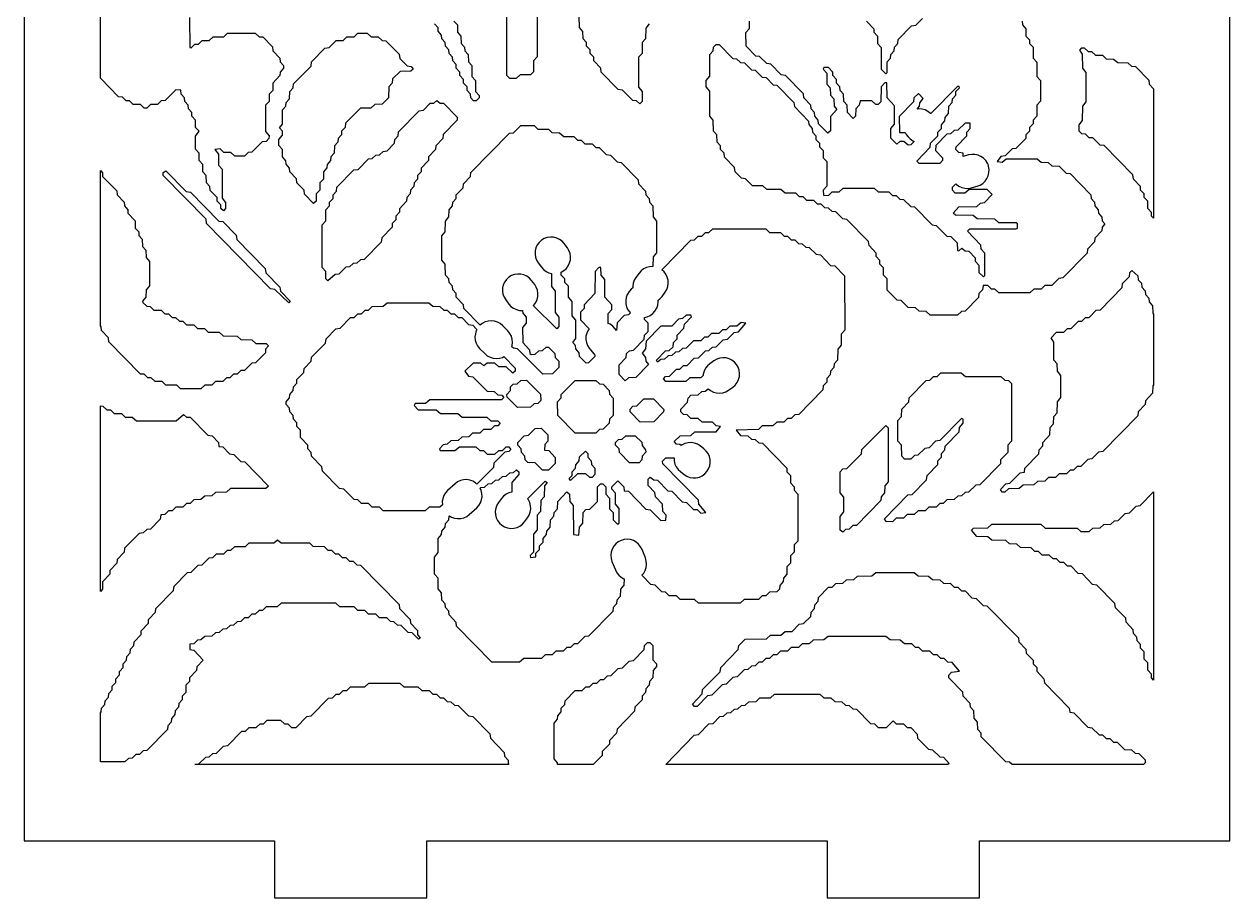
# Model space of a CAD drawing. Header units: millimetres. Extents: x 10 to 410, y 18 to 283.
# Drawn here: x 79 to 142.3, y 21 to 66.9 of the extents above; entities that cross this region are included whole.
import ezdxf

# ---------------------------------------------------------------- set-up
doc = ezdxf.new("R2010")
doc.units = ezdxf.units.MM
doc.layers.add('CUT', color=1, linetype='Continuous')

msp = doc.modelspace()

# ---------------------------------------------------------------- linework, layer by layer
at = {"layer": 'CUT'}
for points in [[(121.134, 21), (129.134, 21), (129.134, 24), (142.2679, 24), (142.2679, 144), (129.134, 144), (129.134, 147), (121.134, 147), (121.134, 144), (100.134, 144), (100.134, 147), (92.134, 147), (92.134, 144), (79, 144), (79, 24), (92.134, 24), (92.134, 21), (100.134, 21), (100.134, 24), (121.134, 24)], [(94.1859, 57.4547), (93.7045, 57.942), (93.6891, 58.1439), (93.3171, 58.5349), (93.2936, 58.7491), (92.9371, 59.1165), (92.9291, 59.307), (92.7471, 59.5042), (92.7391, 59.6948), (92.5571, 59.8919), (92.5491, 60.2763), (92.3646, 60.4867), (92.3672, 60.806), (92.5546, 61.0309), (92.5491, 61.2456), (92.4046, 61.4152), (92.5546, 61.6124), (92.5571, 62.3569), (92.7391, 62.554), (92.7471, 62.7446), (92.9291, 62.9418), (92.9371, 63.3262), (93.1191, 63.5233), (93.1345, 63.7252), (94.0535, 64.6629), (94.0845, 64.8884), (94.7865, 65.6046), (95.0083, 65.6371), (95.3679, 66.0001), (95.7443, 66.0086), (95.9379, 66.194), (96.3143, 66.2024), (96.5079, 66.3878), (97.0074, 66.3906), (97.2145, 66.2024), (97.5774, 66.1967), (97.7845, 66.0086), (97.9824, 65.9923), (98.6843, 65.2761), (98.7153, 65.0506), (99.0905, 64.6678), (99.3009, 64.6431), (99.4117, 64.5037), (99.2873, 64.3881), (98.7344, 64.3824), (98.3353, 63.9833), (98.3118, 63.7691), (98.1298, 63.572), (98.1218, 62.9937), (97.7924, 62.6539), (97.4045, 62.6376), (97.1974, 62.4495), (96.6445, 62.4438), (95.8654, 61.657), (95.8418, 61.4428), (95.6599, 61.2456), (95.6518, 61.0551), (95.4699, 60.8579), (95.4619, 60.6673), (95.2799, 60.4702), (95.2719, 60.0858), (95.0899, 59.8886), (95.0819, 59.698), (94.8999, 59.5009), (94.8919, 59.3103), (94.7099, 59.1132), (94.7019, 58.7287), (94.5199, 58.5316), (94.5119, 58.1471), (94.3299, 57.95), (94.3219, 57.5656)], [(136.3816, 64.8397), (136.9196, 64.837), (137.1132, 64.6515), (137.311, 64.6353), (138.013, 63.919), (138.0285, 63.7172), (138.2679, 63.4655), (138.2679, 56.6685), (138.1556, 56.7901), (138.1476, 56.9807), (137.9656, 57.1778), (137.9576, 57.5623), (137.7756, 57.7594), (137.7676, 57.95), (137.5857, 58.1471), (137.5776, 58.3377), (137.2057, 58.7287), (137.1821, 58.9429), (135.667, 60.4889), (135.4566, 60.5136), (135.073, 60.8929), (134.8866, 60.9013), (134.6931, 61.0867), (134.5066, 61.0952), (134.3558, 61.2489), (134.3558, 61.5814), (134.5432, 61.8063), (134.5458, 62.5508), (134.7332, 62.7756), (134.7332, 64.3197), (134.5458, 64.5446), (134.5432, 65.289), (134.3932, 65.4863), (134.5066, 65.6124), (134.6261, 65.6151), (134.8332, 65.427), (135.0061, 65.4213), (135.2132, 65.2331), (135.5897, 65.2247), (135.7832, 65.0393), (136.1596, 65.0308)], [(94.829, 53.8789), (94.6445, 54.0893), (94.6445, 56.334), (94.829, 56.5443), (94.8371, 57.1226), (95.019, 57.3198), (95.0271, 57.5104), (95.209, 57.7075), (95.2171, 57.8981), (95.399, 58.0952), (95.4145, 58.2971), (96.3064, 59.2072), (96.5283, 59.2397), (97.0664, 59.7888), (97.2643, 59.805), (97.4578, 59.9904), (97.6443, 59.9989), (97.8378, 60.1843), (98.0482, 60.209), (98.4389, 60.6154), (98.447, 60.806), (98.6289, 61.0031), (98.6444, 61.205), (99.7263, 62.309), (99.9482, 62.3415), (100.3077, 62.7045), (100.4942, 62.7129), (100.6593, 62.8582), (100.8244, 62.7129), (101.0108, 62.7045), (101.7242, 61.9804), (101.7242, 61.8192), (100.9952, 61.0754), (100.9717, 60.8612), (100.5997, 60.4702), (100.5917, 60.2796), (100.2197, 59.8886), (100.2117, 59.698), (99.8397, 59.307), (99.8317, 59.1165), (99.6498, 58.9193), (99.6417, 58.7287), (99.4598, 58.5316), (99.4517, 58.341), (99.2698, 58.1439), (99.2617, 57.9533), (99.0798, 57.7561), (99.0717, 57.5656), (98.6998, 57.1746), (98.6917, 56.984), (98.5098, 56.7868), (98.5018, 56.5963), (98.3198, 56.3991), (98.3118, 56.2085), (97.7653, 55.6473), (97.7344, 55.4218), (96.8424, 54.5117), (96.6445, 54.4955), (96.451, 54.3101), (96.2645, 54.3016), (96.071, 54.1162), (95.8845, 54.1077), (95.5124, 53.7362), (95.3146, 53.72), (94.9345, 53.3914), (94.8371, 53.4945)], [(110.9426, 53.0182), (110.8558, 52.9543), (110.7436, 52.8311), (110.6575, 52.6884), (110.649, 52.6706), (110.5924, 52.5139), (110.5675, 52.3491), (110.5752, 52.1827), (110.6152, 52.0209), (110.6861, 51.8701), (110.7849, 51.736), (110.8144, 51.7091), (110.7119, 51.6038), (110.4901, 51.5713), (110.1149, 51.1885), (110.0914, 50.7804), (110.0865, 50.7747), (109.9986, 50.8893), (109.8847, 51.0109), (109.7492, 51.1079), (109.651, 51.1524), (109.654, 51.6813), (109.8385, 51.8917), (109.8385, 52.1342), (109.4666, 52.5252), (109.464, 53.4635), (109.2766, 53.6883), (109.2543, 54.0941), (109.1602, 54.0915), (108.9594, 53.8789), (108.9514, 52.719), (108.3895, 52.1342), (108.3814, 51.9436), (108.1995, 51.7465), (108.194, 51.3378), (108.6408, 50.8701), (108.5881, 50.7967), (108.5194, 50.6449), (108.4816, 50.4826), (108.4761, 50.3161), (108.5033, 50.1517), (108.562, 49.9957), (108.65, 49.8542), (108.7976, 49.6619), (108.9115, 49.5403), (108.9516, 49.5116), (108.944, 49.4121), (108.622, 49.0836), (108.491, 49.0731), (108.1366, 49.4234), (108.1286, 49.614), (107.9466, 49.8111), (107.9386, 50.0017), (107.7967, 50.158), (107.944, 50.3685), (107.944, 51.331), (107.7566, 51.5559), (107.754, 52.3003), (107.5667, 52.5252), (107.5586, 53.1035), (107.3767, 53.3006), (107.3686, 53.4912), (107.1867, 53.6883), (107.1834, 53.8448), (107.1851, 53.8455), (107.3281, 53.9311), (107.4516, 54.043), (107.5508, 54.1768), (107.6221, 54.3274), (107.6626, 54.4891), (107.6708, 54.6555), (107.6464, 54.8203), (107.5903, 54.9772), (107.5046, 55.1202), (107.3403, 55.3418), (107.2285, 55.4653), (107.0946, 55.5645), (106.944, 55.6358), (106.7824, 55.6763), (106.616, 55.6845), (106.4511, 55.6601), (106.2942, 55.604), (106.1513, 55.5183), (106.0278, 55.4065), (105.9285, 55.2726), (105.8573, 55.122), (105.8167, 54.9604), (105.8085, 54.794), (105.833, 54.6291), (105.8891, 54.4722), (105.9747, 54.3293), (106.139, 54.1077), (106.2509, 53.9842), (106.3847, 53.8849), (106.5354, 53.8137), (106.6741, 53.7789), (106.6741, 53.0826), (106.8641, 52.8445), (106.8641, 51.7255), (107.0541, 51.4874), (107.0541, 50.9875), (106.9541, 50.8712), (105.7182, 52.0893), (105.7455, 52.1145), (105.8437, 52.2491), (105.9137, 52.4003), (105.9529, 52.5623), (105.9597, 52.7288), (105.9339, 52.8934), (105.8765, 53.0498), (105.7897, 53.192), (105.6262, 53.4088), (105.5133, 53.5314), (105.3786, 53.6295), (105.2274, 53.6995), (105.0655, 53.7387), (104.899, 53.7455), (104.7344, 53.7197), (104.5779, 53.6623), (104.4357, 53.5755), (104.3132, 53.4626), (104.215, 53.328), (104.145, 53.1768), (104.1058, 53.0148), (104.099, 52.8483), (104.1248, 52.6837), (104.1822, 52.5273), (104.269, 52.385), (104.4325, 52.1683), (104.5454, 52.0457), (104.6801, 51.9476), (104.8313, 51.8775), (104.9932, 51.8384), (105.1539, 51.8318), (105.1596, 51.6978), (105.3441, 51.4874), (105.3415, 51.1682), (105.1541, 50.9433), (105.1596, 50.1469), (105.5241, 49.7672), (105.5397, 49.565), (105.6026, 49.5247), (105.814, 49.5304), (106.0076, 49.7158), (106.194, 49.7242), (106.3875, 49.9097), (106.5206, 49.9097), (106.8541, 49.5733), (106.8695, 49.3715), (107.0515, 49.1743), (107.0515, 48.8418), (106.7221, 48.502), (106.2111, 48.4915), (104.888, 49.8265), (104.6776, 49.8513), (104.595, 49.9304), (104.6126, 49.9864), (104.6306, 50.152), (104.6159, 50.318), (104.5691, 50.4779), (104.4921, 50.6257), (104.3877, 50.7555), (104.1149, 51.0339), (103.9872, 51.1409), (103.841, 51.2209), (103.682, 51.2709), (103.5164, 51.2889), (103.3504, 51.2742), (103.1905, 51.2274), (103.0427, 51.1504), (102.9241, 51.055), (102.0642, 51.9323), (102.0488, 52.1342), (101.6768, 52.5252), (101.6688, 52.7158), (101.4869, 52.9129), (101.4788, 53.1035), (101.2969, 53.3006), (101.2888, 53.4912), (101.1069, 53.6883), (101.0988, 54.2666), (100.9143, 54.477), (100.9143, 55.7524), (101.0988, 55.9628), (101.1043, 56.5278), (101.2888, 56.7382), (101.2969, 57.1226), (101.4788, 57.3198), (101.4869, 57.5104), (101.6688, 57.7075), (101.6768, 57.8981), (102.0333, 58.2655), (102.0568, 58.4797), (102.4288, 58.8707), (102.4442, 59.0725), (104.4762, 61.1458), (104.6741, 61.162), (105.0711, 61.544), (105.7607, 61.5413), (105.9542, 61.3559), (106.5206, 61.3475), (106.6902, 61.1783), (107.0906, 61.1536), (107.3126, 60.9625), (107.8506, 60.9597), (108.0441, 60.7743), (108.2306, 60.7659), (108.4241, 60.5805), (108.8006, 60.572), (108.9941, 60.3866), (109.1805, 60.3781), (109.5401, 60.0152), (109.762, 59.9827), (110.1101, 59.6274), (110.3319, 59.5949), (111.2239, 58.6848), (111.2394, 58.483), (111.6113, 58.0919), (111.6194, 57.9014), (111.8013, 57.7042), (111.8094, 57.5136), (111.9913, 57.3165), (111.9993, 56.7382), (112.1839, 56.5278), (112.1839, 54.8647), (111.9993, 54.6544), (111.9956, 54.1359), (111.9859, 54.1372), (111.8195, 54.1278), (111.6582, 54.0861), (111.5081, 54.0137), (111.375, 53.9135), (111.2641, 53.7892), (111.1007, 53.5654), (111.0161, 53.4218), (110.9612, 53.2645), (110.938, 53.0995)], [(87.9012, 51.0728), (88.0948, 50.8874), (88.4712, 50.879), (88.6648, 50.6935), (89.2312, 50.6851), (89.4531, 50.494), (90.1812, 50.4912), (90.3747, 50.3058), (90.9411, 50.2974), (91.1631, 50.1062), (91.7011, 50.1035), (91.8146, 49.9774), (91.67, 49.8078), (91.662, 49.6173), (91.1426, 49.0836), (90.9447, 49.0674), (90.5612, 48.6881), (90.3747, 48.6796), (90.1812, 48.4942), (89.9947, 48.4858), (89.8012, 48.3004), (89.6147, 48.2919), (89.4212, 48.1065), (89.0448, 48.098), (88.8512, 47.9126), (88.4748, 47.9042), (88.2677, 47.7161), (87.2117, 47.7161), (87.0046, 47.9042), (86.4382, 47.9126), (86.2447, 48.098), (85.8682, 48.1065), (85.6747, 48.2919), (85.4882, 48.3004), (85.2947, 48.4858), (85.1083, 48.4942), (83.4449, 50.1876), (83.4294, 50.3894), (83.0575, 50.7804), (83.0494, 50.971), (83, 51.0246), (83, 59.1829), (83.1123, 59.0613), (83.1203, 58.8707), (83.8648, 58.1032), (83.8803, 57.9014), (84.2522, 57.5104), (84.2603, 57.3198), (84.4422, 57.1226), (84.4503, 56.9321), (84.8222, 56.5411), (84.8302, 56.1566), (85.0122, 55.9595), (85.0202, 55.7689), (85.2022, 55.5718), (85.2102, 55.1873), (85.3922, 54.9902), (85.4002, 54.6057), (85.5822, 54.4086), (85.5848, 53.12), (85.4002, 52.9096), (85.3922, 52.5252), (85.2102, 52.328), (85.2258, 52.2558), (85.4349, 52.0506), (85.6213, 52.0421), (85.8149, 51.8567), (86.1913, 51.8483), (86.3849, 51.6629), (86.5713, 51.6544), (86.7648, 51.469), (86.9513, 51.4605), (87.1448, 51.2751), (87.3313, 51.2667), (87.5248, 51.0813)], [(87.5008, 58.0765), (87.7227, 58.044), (89.2108, 56.5257), (89.4326, 56.4932), (90.1346, 55.7769), (90.1656, 55.5514), (91.6546, 54.0321), (91.6855, 53.8067), (92.4145, 53.0628), (92.4455, 52.8374), (92.9519, 52.3169), (92.8945, 52.2282), (92.1584, 52.9283), (91.9366, 52.9608), (88.5747, 56.3911), (88.5437, 56.6166), (86.2948, 58.9113), (86.2948, 59.0725), (86.4348, 59.1643)], [(109.9094, 40.8416), (110.1339, 40.6128), (110.224, 40.6755), (110.224, 41.4441), (110.0366, 41.669), (110.0285, 42.2473), (109.8466, 42.4444), (109.844, 42.5698), (110.159, 42.8905), (110.4714, 42.5831), (110.4935, 42.3713), (110.7119, 42.3413), (111.63, 41.4045), (111.8519, 41.372), (112.414, 40.8066), (112.6744, 40.8204), (112.6884, 41.0841), (112.5065, 41.2812), (112.4984, 41.6657), (112.1265, 42.0567), (112.1029, 42.2709), (111.7465, 42.6383), (111.7465, 42.9708), (111.8554, 43.0816), (112.034, 42.9391), (112.2319, 42.9229), (112.77, 42.3738), (112.9919, 42.3413), (113.53, 41.7922), (113.7518, 41.7597), (114.1239, 41.3882), (114.3104, 41.3798), (114.5039, 41.1944), (114.7781, 41.2287), (114.4064, 41.669), (114.3829, 41.8831), (112.5139, 43.7902), (112.5039, 43.9269), (112.6709, 44.0966), (113.1025, 44.0966), (113.1082, 43.9357), (113.1464, 43.7735), (113.2155, 43.6219), (113.3128, 43.4866), (113.4347, 43.373), (113.6397, 43.2164), (113.7814, 43.1287), (113.9375, 43.0703), (114.1019, 43.0436), (114.2685, 43.0494), (114.4307, 43.0876), (114.5823, 43.1567), (114.7175, 43.254), (114.8312, 43.3759), (114.9188, 43.5176), (114.9772, 43.6737), (115.004, 43.8381), (114.9982, 44.0047), (114.96, 44.1669), (114.8909, 44.3185), (114.7935, 44.4537), (114.6716, 44.5674), (114.4666, 44.724), (114.3249, 44.8116), (114.1688, 44.87), (114.0044, 44.8968), (113.8379, 44.891), (113.6757, 44.8528), (113.524, 44.7837), (113.4723, 44.7464), (113.4138, 44.8024), (113.2273, 44.8109), (113.1165, 44.9502), (113.4173, 45.257), (113.9837, 45.2654), (114.1908, 45.4536), (115.3137, 45.4593), (115.5381, 45.7374), (115.3173, 45.7802), (115.1237, 45.9656), (114.5708, 45.9713), (114.3637, 46.1594), (113.9873, 46.1679), (113.7937, 46.3533), (113.5959, 46.3695), (113.4565, 46.5155), (113.4565, 46.6541), (113.8129, 47.0215), (113.8364, 47.2357), (113.9759, 47.3817), (114.3637, 47.3979), (114.5573, 47.5833), (114.7437, 47.5918), (114.8853, 47.7274), (114.8855, 47.7272), (115.0173, 47.6252), (115.1665, 47.551), (115.3273, 47.5073), (115.4935, 47.4958), (115.6588, 47.517), (115.8168, 47.57), (115.9614, 47.6527), (116.1834, 47.8106), (116.3091, 47.92), (116.411, 48.0519), (116.4852, 48.201), (116.5289, 48.3618), (116.5404, 48.5281), (116.5192, 48.6934), (116.4663, 48.8513), (116.3835, 48.9959), (116.274, 49.1216), (116.1422, 49.2235), (115.993, 49.2978), (115.8322, 49.3415), (115.666, 49.353), (115.5007, 49.3318), (115.3427, 49.2788), (115.1981, 49.196), (114.9761, 49.0381), (114.8505, 48.9287), (114.7486, 48.7969), (114.6743, 48.6477), (114.6306, 48.4869), (114.626, 48.4208), (114.5004, 48.3004), (113.9339, 48.2919), (113.7268, 48.1038), (112.6709, 48.1038), (112.5465, 48.2459), (112.6573, 48.3588), (112.8677, 48.3835), (113.2273, 48.7465), (113.4138, 48.7549), (113.6073, 48.9403), (113.7937, 48.9488), (114.1658, 49.3203), (114.3877, 49.3528), (114.7473, 49.7158), (114.9337, 49.7242), (115.1273, 49.9097), (115.3137, 49.9181), (115.6858, 50.2896), (115.9076, 50.3221), (116.2558, 50.6773), (116.4776, 50.7098), (116.868, 51.1655), (116.6222, 51.2055), (116.4003, 51.0144), (116.0239, 51.006), (115.8303, 50.8206), (115.6439, 50.8121), (115.4503, 50.6267), (115.0739, 50.6182), (114.8804, 50.4328), (114.6939, 50.4244), (114.5004, 50.239), (114.1239, 50.2305), (113.7404, 49.8513), (113.5539, 49.8428), (113.3604, 49.6574), (113.174, 49.6489), (112.9804, 49.4635), (112.794, 49.4551), (112.6004, 49.2697), (112.414, 49.2612), (112.2353, 49.1187), (112.1739, 49.2264), (112.6459, 49.708), (112.8438, 49.7242), (113.0529, 49.9295), (113.0765, 50.1436), (113.2584, 50.3408), (113.2665, 50.5314), (113.6229, 50.8988), (113.6464, 51.1129), (114.0185, 51.5042), (113.9834, 51.5877), (113.7439, 51.5875), (113.5504, 51.4021), (113.34, 51.3774), (112.9804, 51.0144), (112.414, 51.006), (111.6349, 50.2192), (111.6113, 49.8111), (111.4246, 49.5897), (111.6113, 49.3682), (111.6194, 49.1776), (111.7613, 48.9948), (111.0919, 48.3081), (110.704, 48.2919), (110.539, 48.1466), (110.224, 48.4673), (110.2266, 48.9805), (110.5985, 49.3715), (110.614, 49.5733), (110.7574, 49.7158), (110.9678, 49.7405), (111.533, 50.3172), (111.5565, 50.5314), (111.7385, 50.7285), (111.7385, 51.1649), (111.5565, 51.362), (111.5521, 51.4672), (111.7005, 51.5039), (111.8513, 51.5747), (111.9854, 51.6736), (112.0977, 51.7967), (112.1837, 51.9394), (112.1922, 51.9573), (112.2488, 52.114), (112.2737, 52.2787), (112.2696, 52.3685), (112.3628, 52.4387), (112.4738, 52.563), (112.6371, 52.7868), (112.7217, 52.9304), (112.7766, 53.0877), (112.7999, 53.2527), (112.7904, 53.419), (112.7487, 53.5804), (112.6763, 53.7305), (112.5761, 53.8635), (112.4566, 53.9702), (113.9759, 55.5239), (114.1737, 55.5401), (114.3673, 55.7255), (114.5537, 55.7339), (114.7473, 55.9193), (114.9337, 55.9278), (115.1408, 56.1159), (117.9203, 56.1132), (118.1138, 55.9278), (118.6802, 55.9193), (118.8738, 55.7339), (119.0602, 55.7255), (119.2538, 55.5401), (119.4402, 55.5316), (119.6337, 55.3462), (119.8202, 55.3378), (120.0137, 55.1524), (120.2002, 55.1439), (120.5598, 54.7809), (120.7816, 54.7484), (121.3197, 54.1993), (121.5416, 54.1668), (122.0536, 53.6444), (122.0636, 50.7937), (121.879, 50.5833), (121.871, 50.005), (121.689, 49.8078), (121.681, 49.2295), (121.499, 49.0324), (121.491, 48.8418), (121.309, 48.6447), (121.301, 48.4541), (121.119, 48.257), (121.111, 48.0664), (120.929, 47.8692), (120.9136, 47.6674), (119.6416, 46.3695), (119.4438, 46.3533), (119.2502, 46.1679), (119.0638, 46.1594), (118.8702, 45.974), (118.4938, 45.9656), (118.2867, 45.7774), (117.7338, 45.7717), (117.5267, 45.5836), (116.3695, 45.5435), (116.5938, 45.2654), (116.9703, 45.257), (117.1638, 45.0716), (117.3503, 45.0631), (117.5438, 44.8777), (117.7417, 44.8615), (119.0137, 43.5636), (119.0291, 43.3618), (119.2111, 43.1646), (119.2191, 42.7802), (119.4011, 42.5831), (119.4091, 42.3925), (119.5911, 42.1953), (119.5911, 39.7303), (119.4091, 39.5332), (119.4011, 39.1488), (119.2191, 38.9516), (119.2111, 38.5672), (119.0291, 38.37), (119.0211, 37.9856), (118.8391, 37.7885), (118.8311, 37.5979), (118.6491, 37.4007), (118.6411, 37.2102), (118.5017, 37.0642), (118.1138, 37.048), (117.9203, 36.8626), (117.7338, 36.8541), (117.5403, 36.6687), (116.7838, 36.6602), (116.5767, 36.4721), (114.3808, 36.4721), (114.1737, 36.6602), (113.4173, 36.6687), (113.2238, 36.8541), (112.8473, 36.8626), (112.6538, 37.048), (112.4673, 37.0564), (112.1078, 37.4194), (111.8859, 37.4519), (111.4163, 37.9311), (111.5126, 38.0453), (111.5931, 38.1912), (111.6436, 38.35), (111.6622, 38.5155), (111.6481, 38.6816), (111.6018, 38.8417), (111.4244, 39.2867), (111.3478, 39.4347), (111.2438, 39.5649), (111.1164, 39.6724), (110.9705, 39.7529), (110.8118, 39.8034), (110.6462, 39.8219), (110.4801, 39.8078), (110.32, 39.7615), (110.1721, 39.685), (110.0419, 39.581), (109.9344, 39.4536), (109.8539, 39.3077), (109.8034, 39.1489), (109.7849, 38.9833), (109.799, 38.8173), (109.8452, 38.6572), (110.0227, 38.2121), (110.0993, 38.0641), (110.2032, 37.9339), (110.3306, 37.8265), (110.4765, 37.746), (110.4771, 37.7458), (110.474, 37.4172), (110.2894, 37.2069), (110.2814, 36.8224), (110.0994, 36.6253), (110.0914, 36.4347), (109.9094, 36.2376), (109.894, 36.0357), (108.622, 34.7379), (108.4241, 34.7216), (108.0406, 34.3424), (107.8541, 34.3339), (107.6606, 34.1485), (107.4742, 34.1401), (107.2806, 33.9546), (106.9042, 33.9462), (106.7106, 33.7608), (106.3342, 33.7523), (106.1406, 33.5669), (105.2226, 33.5642), (104.9871, 33.3703), (103.5376, 33.3731), (101.6843, 35.2603), (101.6688, 35.4621), (101.2969, 35.8531), (101.2888, 36.0437), (101.1069, 36.2408), (101.0988, 36.4314), (100.9169, 36.6286), (100.9088, 37.013), (100.7243, 37.2234), (100.7188, 37.7885), (100.5343, 37.9988), (100.5343, 38.8865), (100.7243, 39.1246), (100.7269, 39.869), (100.9088, 40.0661), (100.9169, 40.2567), (101.0988, 40.4539), (101.1069, 40.6445), (101.2888, 40.8416), (101.3043, 41.0434), (101.3147, 41.054), (101.4232, 40.9881), (101.5798, 40.9311), (101.7444, 40.9057), (101.9109, 40.9129), (102.0728, 40.9525), (102.2238, 41.0228), (102.3582, 41.1213), (102.7471, 41.4697), (102.8597, 41.5925), (102.9462, 41.7349), (103.0032, 41.8915), (103.0286, 42.0562), (103.0214, 42.2227), (102.9818, 42.3845), (102.9271, 42.5019), (102.9677, 42.5429), (103.1541, 42.5514), (103.3476, 42.7368), (103.5341, 42.7452), (103.7276, 42.9307), (103.9141, 42.9391), (104.1076, 43.1245), (104.2941, 43.133), (104.4876, 43.3184), (104.6741, 43.3268), (104.8391, 43.4721), (104.9615, 43.3585), (104.9615, 43.2198), (104.5841, 42.8011), (104.5887, 42.2947), (104.4417, 42.2575), (104.2913, 42.1858), (104.1577, 42.0861), (104.0462, 41.9623), (103.8897, 41.75), (103.8044, 41.6068), (103.7488, 41.4497), (103.7248, 41.2848), (103.7335, 41.1184), (103.7744, 40.9569), (103.8461, 40.8065), (103.9458, 40.6729), (104.0696, 40.5614), (104.2127, 40.4762), (104.3698, 40.4205), (104.5347, 40.3965), (104.7011, 40.4052), (104.8626, 40.4462), (105.013, 40.5179), (105.1466, 40.6175), (105.2581, 40.7413), (105.4146, 40.9537), (105.4999, 41.0968), (105.5556, 41.2539), (105.5795, 41.4188), (105.5708, 41.5852), (105.5299, 41.7467), (105.4582, 41.8971), (105.4204, 41.9477), (106.3341, 42.88), (106.4441, 42.8045), (106.2995, 42.635), (106.2915, 42.0567), (106.1095, 41.8595), (106.1015, 41.2812), (105.9195, 41.0841), (105.9141, 40.3252), (105.7241, 40.0871), (105.7215, 39.1488), (105.5551, 38.9753), (105.5746, 38.8678), (105.8485, 38.9027), (105.8567, 39.0936), (106.0387, 39.2907), (106.0467, 39.4813), (106.2287, 39.6784), (106.2367, 39.869), (106.4187, 40.0661), (106.4267, 40.2567), (106.6086, 40.4539), (106.6167, 40.8383), (106.7986, 41.0355), (106.8067, 41.226), (106.9886, 41.4232), (106.9967, 41.8076), (107.4855, 42.3062), (107.6215, 42.1953), (107.6295, 41.8109), (107.814, 41.6005), (107.8196, 40.0659), (108.1145, 40.045), (108.1366, 40.4506), (108.324, 40.6755), (108.3266, 41.226), (108.4775, 41.3798), (108.6879, 41.4045), (109.0786, 41.8109), (109.084, 42.5698), (109.2375, 42.7368), (109.3705, 42.7368), (109.5214, 42.5831), (109.5294, 42.1986), (109.714, 41.9882), (109.7194, 41.4232), (109.9014, 41.226)], [(132.2658, 44.5217), (132.4478, 44.7188), (132.4558, 44.9094), (132.8278, 45.3004), (132.8358, 45.6848), (133.0178, 45.882), (133.0258, 46.2664), (133.2078, 46.4636), (133.2158, 47.0419), (133.4032, 47.2667), (133.4032, 48.4231), (133.2158, 48.648), (133.2078, 49.0324), (133.0258, 49.2295), (133.0232, 50.1678), (132.8832, 50.3896), (133.1767, 50.6851), (133.5531, 50.6935), (133.7466, 50.879), (133.9331, 50.8874), (134.3166, 51.2667), (134.5031, 51.2751), (134.6966, 51.4605), (134.883, 51.469), (135.2551, 51.8405), (135.477, 51.873), (136.6121, 53.0312), (136.6357, 53.2454), (136.9921, 53.6128), (137.0157, 53.827), (137.1245, 53.9379), (137.4431, 53.6444), (137.4585, 53.4426), (137.633, 53.2567), (137.6485, 53.0548), (137.8304, 52.8577), (137.8385, 52.6671), (138.0204, 52.47), (138.0285, 52.2794), (138.2104, 52.0823), (138.2185, 51.6978), (138.2679, 51.6415), (138.2679, 47.9228), (138.2185, 47.8692), (138.2104, 47.4848), (137.8385, 47.0938), (137.8304, 46.9032), (137.4585, 46.5122), (137.4431, 46.3104), (135.6011, 44.4309), (135.3793, 44.3984), (135.0311, 44.0432), (134.8093, 44.0107), (134.4497, 43.6477), (134.2633, 43.6392), (134.0697, 43.4538), (133.8833, 43.4454), (133.6897, 43.26), (133.3133, 43.2515), (133.1197, 43.0661), (132.7433, 43.0577), (132.5498, 42.8723), (132.1733, 42.8638), (131.9798, 42.6784), (131.4134, 42.6699), (131.2198, 42.4845), (130.6534, 42.4761), (130.4598, 42.2907), (130.3268, 42.2907), (130.2233, 42.4413), (130.5167, 42.7368), (130.7272, 42.7615), (131.2653, 43.3106), (131.4837, 43.3406), (131.5133, 43.5636), (132.2423, 44.3075)], [(99.6844, 46.6225), (100.6173, 46.6167), (100.8528, 46.4229), (101.7572, 46.4229), (101.9927, 46.229), (103.2772, 46.229), (103.4843, 46.0409), (103.8607, 46.0324), (103.9716, 45.9195), (103.8607, 45.7802), (103.6743, 45.7717), (103.4807, 45.5863), (103.1043, 45.5779), (102.9107, 45.3924), (102.5343, 45.384), (102.3408, 45.1986), (101.9643, 45.1901), (101.7708, 45.0047), (101.3944, 44.9963), (101.2008, 44.8109), (100.9904, 44.7861), (100.7896, 44.5734), (100.8248, 44.4898), (101.6058, 44.4843), (101.8413, 44.6781), (102.7072, 44.6781), (102.9143, 44.49), (103.1007, 44.4815), (103.2943, 44.2961), (103.6957, 44.2904), (103.9176, 44.4815), (104.1041, 44.49), (104.2976, 44.6754), (104.4307, 44.6754), (104.5415, 44.536), (104.4307, 44.4231), (104.2203, 44.3984), (103.6551, 43.8218), (103.6242, 43.5963), (102.7621, 42.7166), (102.6901, 42.7826), (102.5477, 42.8691), (102.3912, 42.9261), (102.2265, 42.9515), (102.06, 42.9443), (101.8981, 42.9047), (101.7471, 42.8344), (101.6127, 42.7359), (101.2239, 42.3875), (101.1112, 42.2647), (101.0248, 42.1223), (100.9677, 41.9657), (100.9423, 41.801), (100.9494, 41.6384), (100.8208, 41.5152), (100.2544, 41.5068), (100.0473, 41.3186), (97.8378, 41.3214), (97.6443, 41.5068), (97.2679, 41.5152), (97.0743, 41.7006), (96.6979, 41.7091), (96.5043, 41.8945), (96.3179, 41.903), (95.7683, 42.4598), (95.5465, 42.4923), (94.6545, 43.4024), (94.6235, 43.6279), (94.0771, 44.1892), (94.0691, 44.3797), (93.8871, 44.5769), (93.8791, 44.7675), (93.5071, 45.1585), (93.4991, 45.5429), (93.3171, 45.74), (93.3091, 45.9306), (93.1271, 46.1278), (93.1191, 46.3183), (92.9371, 46.5155), (92.9291, 46.7061), (92.7471, 46.9032), (92.7471, 47.0419), (92.9291, 47.239), (92.9371, 47.4296), (93.1191, 47.6267), (93.1271, 47.8173), (93.3091, 48.0145), (93.3171, 48.205), (93.6736, 48.5724), (93.6971, 48.7866), (94.0691, 49.1776), (94.0845, 49.3795), (94.8135, 50.1233), (94.8445, 50.3488), (95.3565, 50.8712), (95.5783, 50.9037), (96.1279, 51.4605), (96.3143, 51.469), (96.5079, 51.6544), (96.6943, 51.6629), (96.8879, 51.8483), (97.0743, 51.8567), (97.2679, 52.0421), (97.8343, 52.0506), (98.0414, 52.2387), (100.2373, 52.2387), (100.4444, 52.0506), (100.8073, 52.0449), (101.0144, 51.8567), (101.2008, 51.8483), (101.3944, 51.6629), (101.5808, 51.6544), (101.7743, 51.469), (101.9608, 51.4605), (102.3204, 51.0975), (102.5422, 51.065), (102.7629, 50.8398), (102.7259, 50.7721), (102.6759, 50.6131), (102.6579, 50.4475), (102.6725, 50.2815), (102.7193, 50.1216), (102.7964, 49.9738), (102.9008, 49.844), (103.1735, 49.5656), (103.3013, 49.4586), (103.4474, 49.3786), (103.6064, 49.3286), (103.772, 49.3106), (103.938, 49.3253), (104.0979, 49.3721), (104.1664, 49.4078), (104.7641, 48.7979), (104.7715, 48.648), (104.6356, 48.5371), (104.2941, 48.8735), (103.9176, 48.8819), (103.6957, 49.0731), (103.2943, 49.0674), (103.1292, 48.9221), (102.9641, 49.0674), (102.5627, 49.0731), (102.1197, 48.6447), (102.3204, 48.3835), (102.5422, 48.351), (103.2943, 47.5918), (103.6707, 47.5833), (103.8643, 47.3979), (104.0622, 47.3817), (104.1641, 47.2633), (104.0507, 47.1372), (100.2828, 47.1345), (100.0608, 46.9433), (99.5228, 46.9406), (99.4597, 46.8515)], [(106.1041, 47.1103), (105.9506, 46.9433), (105.7642, 46.9349), (105.5707, 46.7495), (104.8812, 46.7467), (104.3442, 47.2797), (104.3342, 47.4164), (104.5187, 47.6267), (104.5268, 47.8173), (104.6662, 47.9633), (104.864, 47.9795), (105.0576, 48.1649), (105.3671, 48.1676), (106.0941, 47.4409)], [(109.704, 47.6347), (109.7194, 47.4329), (109.904, 47.2225), (109.9014, 46.3216), (109.7194, 46.1245), (109.704, 45.9226), (109.382, 45.5941), (109.1841, 45.5779), (108.9905, 45.3924), (107.9075, 45.3924), (106.9967, 46.3216), (106.9941, 47.0286), (107.1786, 47.239), (107.1867, 47.4296), (107.9075, 48.1649), (108.9905, 48.1649), (109.1841, 47.9795), (109.382, 47.9633)], [(127.128, 44.1372), (127.136, 44.3278), (127.318, 44.525), (127.326, 44.7155), (128.0624, 45.4707), (128.086, 45.6848), (128.2734, 45.9097), (128.2677, 46.1249), (128.1833, 46.1594), (127.0514, 45.0125), (126.8295, 44.98), (126.4814, 44.6248), (126.2596, 44.5923), (125.9, 44.2293), (125.7135, 44.2208), (125.52, 44.0354), (125.1969, 44.0354), (125.0461, 44.1892), (125.038, 44.7675), (124.8535, 44.9778), (124.8535, 46.0593), (125.038, 46.2697), (125.0461, 46.6541), (125.418, 47.0451), (125.4335, 47.247), (126.3254, 48.1571), (126.5233, 48.1734), (126.7169, 48.3588), (126.9033, 48.3672), (127.0969, 48.5526), (128.1664, 48.5554), (128.4019, 48.3615), (130.2563, 48.3615), (130.4634, 48.1734), (130.6498, 48.1649), (130.8033, 47.9979), (130.8033, 44.9778), (130.6187, 44.7675), (130.6107, 44.383), (130.2387, 43.992), (130.2233, 43.7902), (129.1413, 42.6862), (128.9434, 42.6699), (128.5599, 42.2907), (128.3735, 42.2822), (128.1799, 42.0968), (127.9935, 42.0884), (127.7999, 41.903), (127.4235, 41.8945), (127.2299, 41.7091), (127.0435, 41.7006), (126.85, 41.5152), (126.4735, 41.5068), (126.28, 41.3214), (125.9035, 41.3129), (125.71, 41.1275), (125.3336, 41.1191), (125.14, 40.9336), (124.7636, 40.9252), (124.57, 40.7398), (124.2355, 40.7476), (124.1435, 40.8904), (125.3755, 42.1474), (125.5973, 42.1799), (126.3525, 42.9505), (126.3834, 43.1759), (126.938, 43.7495), (126.946, 43.9401)], [(86.9548, 41.5068), (86.7613, 41.3214), (86.5748, 41.3129), (86.3813, 41.1275), (86.1743, 41.1053), (86.1448, 40.8822), (85.6328, 40.3598), (85.4349, 40.3436), (85.2413, 40.1582), (85.0309, 40.1335), (84.2758, 39.363), (84.2522, 39.1488), (83.8803, 38.7578), (83.8722, 38.5672), (83.5003, 38.1762), (83.4923, 37.9856), (83.1203, 37.5946), (83.1123, 37.2102), (83, 37.0885), (83, 46.8245), (83.1378, 46.8106), (83.345, 46.6225), (83.5314, 46.614), (83.7249, 46.4286), (84.1014, 46.4202), (84.2949, 46.2347), (84.6714, 46.2263), (84.8933, 46.0352), (86.9762, 46.0352), (87.3597, 46.38), (87.5248, 46.2347), (87.7113, 46.2263), (88.6408, 45.2817), (88.8627, 45.2492), (89.1921, 44.9094), (89.2142, 44.6977), (89.4326, 44.6676), (89.7808, 44.3124), (90.0026, 44.2799), (90.3747, 43.9084), (90.5726, 43.8922), (91.8146, 42.6107), (91.6876, 42.4818), (89.8331, 42.4818), (89.6112, 42.2907), (89.0448, 42.2822), (88.8512, 42.0968), (88.4748, 42.0884), (88.2812, 41.903), (87.9048, 41.8945), (87.7113, 41.7091), (87.5248, 41.7006), (87.3313, 41.5152)], [(111.5174, 47.1956), (112.0304, 47.1956), (112.5639, 46.6409), (112.5539, 46.5042), (112.0419, 45.9818), (111.3274, 45.974), (110.804, 46.5042), (110.7965, 46.6541), (110.9474, 46.8079), (111.1578, 46.8326)], [(105.2361, 45.2492), (105.458, 45.2817), (105.8176, 45.6447), (106.1271, 45.6474), (106.4815, 45.2971), (106.4815, 44.9646), (106.3151, 44.7911), (106.3136, 44.5038), (106.5321, 44.4738), (106.8641, 44.1207), (106.8615, 43.8014), (106.5071, 43.4511), (106.1976, 43.4538), (105.814, 43.8331), (105.4261, 43.8493), (105.2867, 43.9953), (105.2787, 44.1859), (105.0967, 44.383), (105.0887, 44.5736), (104.9067, 44.7707), (104.9041, 44.8962)], [(121.967, 43.5122), (122.1774, 43.537), (122.9326, 44.3075), (122.9635, 44.5329), (124.2185, 45.7984), (124.3435, 45.6716), (124.3435, 42.8454), (124.1589, 42.635), (124.1535, 42.2638), (123.9689, 42.0534), (123.9535, 41.8516), (122.6815, 40.5537), (122.4837, 40.5375), (122.2901, 40.3521), (122.1037, 40.3436), (121.9521, 40.2011), (121.8236, 40.3007), (121.8136, 41.0189), (122.0036, 41.257), (122.0036, 42.0257), (121.8136, 42.2638), (121.8162, 43.3585)], [(111.4139, 43.984), (111.2705, 43.8416), (110.771, 43.8388), (110.234, 44.3717), (110.2185, 44.5736), (110.0366, 44.7707), (110.034, 44.8962), (110.1874, 45.0631), (110.3739, 45.0716), (110.5674, 45.257), (111.0669, 45.2597), (111.4139, 44.9207), (111.4239, 44.7465), (111.6113, 44.5217), (111.6139, 44.3962), (111.4294, 44.1859)], [(107.7566, 43.3585), (107.9386, 43.5556), (107.944, 43.733), (108.1286, 43.9434), (108.144, 44.1452), (108.4626, 44.4387), (108.5714, 44.3278), (108.5795, 44.1372), (108.7614, 43.9401), (108.7695, 43.7495), (108.9514, 43.5524), (108.9514, 43.2198), (108.8006, 43.0661), (108.681, 43.0634), (108.4739, 43.2515), (108.0441, 43.2515), (107.6755, 42.9151), (107.6067, 43.0116), (107.7486, 43.1679)], [(130.7067, 39.5766), (130.5132, 39.762), (129.7703, 39.7677), (129.5632, 39.9559), (128.9968, 39.9643), (128.7034, 40.3088), (128.8204, 40.4132), (129.5632, 40.4189), (129.7703, 40.6071), (132.3462, 40.6071), (132.5817, 40.4132), (134.2462, 40.4132), (134.4533, 40.2251), (134.883, 40.2251), (135.0766, 40.4105), (135.453, 40.4189), (135.6466, 40.6043), (136.023, 40.6128), (136.2166, 40.7982), (136.403, 40.8066), (136.7751, 41.1781), (136.9969, 41.2106), (137.3451, 41.5659), (137.5669, 41.5984), (138.2679, 42.3136), (138.2679, 32.4359), (138.1556, 32.5575), (138.1476, 32.7481), (137.9656, 32.9452), (137.9576, 33.3297), (137.7756, 33.5268), (137.7676, 33.9112), (137.5857, 34.1084), (137.5776, 34.299), (137.3957, 34.4961), (137.3876, 34.6867), (137.2057, 34.8838), (137.1976, 35.0744), (136.8257, 35.4654), (136.8021, 35.6796), (136.2631, 36.2296), (136.2321, 36.455), (135.287, 37.4194), (135.0652, 37.4519), (134.527, 38.001), (134.3052, 38.0335), (133.9331, 38.405), (133.7466, 38.4135), (133.5531, 38.5989), (133.3667, 38.6073), (133.1731, 38.7927), (132.9867, 38.8012), (132.7931, 38.9866), (132.4167, 38.995), (132.2231, 39.1804), (132.0367, 39.1889), (131.8432, 39.3743), (131.2767, 39.3828), (131.0832, 39.5682)], [(88.9046, 38.868), (89.0981, 39.0534), (89.4746, 39.0619), (89.6681, 39.2473), (89.8545, 39.2557), (90.0481, 39.4412), (90.6145, 39.4496), (90.8081, 39.635), (92.1061, 39.6377), (92.2996, 39.7887), (92.493, 39.6377), (93.9675, 39.6377), (94.1506, 39.4659), (94.741, 39.4412), (94.9346, 39.2557), (95.121, 39.2473), (95.3146, 39.0619), (95.501, 39.0534), (95.6945, 38.868), (95.881, 38.8596), (96.0745, 38.6742), (96.261, 38.6657), (96.4545, 38.4803), (96.6524, 38.4641), (98.6843, 36.3908), (98.6998, 36.1889), (99.2543, 35.6153), (99.2698, 35.4135), (99.6343, 35.0337), (99.6498, 34.8319), (99.7843, 34.6379), (99.6958, 34.5791), (99.3542, 34.9155), (99.1563, 34.9317), (98.7842, 35.3032), (98.5978, 35.3117), (98.4043, 35.4971), (98.2178, 35.5055), (98.0243, 35.6909), (97.6478, 35.6994), (97.4543, 35.8848), (97.0779, 35.8933), (96.8843, 36.0787), (96.5079, 36.0871), (96.3143, 36.2725), (95.5579, 36.281), (95.3644, 36.4664), (92.493, 36.4721), (92.2711, 36.281), (91.7047, 36.2725), (91.5111, 36.0871), (91.3247, 36.0787), (91.1311, 35.8933), (90.9447, 35.8848), (90.7512, 35.6994), (90.5647, 35.6909), (90.3712, 35.5055), (90.1847, 35.4971), (89.9912, 35.3117), (89.8047, 35.3032), (89.6112, 35.1178), (89.4247, 35.1094), (89.2312, 34.924), (89.0448, 34.9155), (88.8512, 34.7301), (88.4748, 34.7216), (88.2812, 34.5362), (88.0948, 34.5278), (87.9012, 34.3424), (87.6942, 34.3201), (87.6942, 34.0353), (87.9127, 34.0053), (88.3921, 33.486), (88.0601, 33.1358), (88.0447, 32.9339), (87.6802, 32.5542), (87.6721, 32.3636), (87.4902, 32.1665), (87.4821, 31.782), (87.3002, 31.5849), (87.2921, 31.3943), (87.1102, 31.1972), (87.1021, 31.0066), (86.9202, 30.8095), (86.9121, 30.6189), (86.7302, 30.4217), (86.7221, 30.2312), (86.5402, 30.034), (86.5247, 29.8322), (85.4428, 28.7282), (85.2449, 28.7119), (85.0513, 28.5265), (84.8649, 28.5181), (84.6714, 28.3327), (84.4849, 28.3242), (84.2914, 28.1388), (83, 28.1361), (83, 30.7073), (83.0494, 30.7608), (83.0575, 30.9514), (83.2394, 31.1485), (83.2475, 31.3391), (83.4294, 31.5363), (83.4375, 31.7268), (83.6194, 31.924), (83.6274, 32.1146), (83.8094, 32.3117), (83.8174, 32.5023), (83.9994, 32.6994), (84.0074, 32.89), (84.1894, 33.0872), (84.1974, 33.2777), (84.3794, 33.4749), (84.3874, 33.6655), (84.5694, 33.8626), (84.5774, 34.0532), (84.7594, 34.2503), (84.7674, 34.4409), (85.1394, 34.8319), (85.1474, 35.0225), (85.5193, 35.4135), (85.5274, 35.6041), (85.8993, 35.9951), (85.9148, 36.1969), (86.8338, 37.1346), (86.8647, 37.3601), (87.5667, 38.0764), (87.7646, 38.0926), (88.1367, 38.4641), (88.3346, 38.4803), (88.7067, 38.8518)], [(120.3937, 34.5278), (120.2002, 34.3424), (119.8237, 34.3339), (119.6302, 34.1485), (119.2538, 34.1401), (119.0602, 33.9546), (118.6838, 33.9462), (118.4902, 33.7608), (118.3038, 33.7523), (118.1102, 33.5669), (117.9238, 33.5585), (117.7303, 33.3731), (117.5438, 33.3646), (117.3503, 33.1792), (117.1638, 33.1707), (116.9703, 32.9853), (116.7838, 32.9769), (116.4117, 32.6054), (116.1899, 32.5729), (115.8418, 32.2177), (115.6199, 32.1852), (115.0818, 31.6361), (114.8599, 31.6036), (114.3104, 31.0467), (114.1773, 31.0467), (114.0665, 31.1596), (114.5729, 31.7065), (114.6038, 31.932), (115.5228, 32.8697), (115.5538, 33.0951), (116.4728, 34.0328), (116.4964, 34.247), (116.8258, 34.5869), (117.9452, 34.5974), (118.1672, 34.7885), (118.7052, 34.7912), (118.9271, 34.9823), (119.3036, 34.9908), (119.6757, 35.3623), (119.8975, 35.3948), (120.2727, 35.7776), (120.2962, 35.9918), (120.4782, 36.1889), (120.4862, 36.3795), (120.6682, 36.5767), (120.6762, 36.7672), (121.2071, 37.3087), (121.3935, 37.3171), (121.587, 37.5025), (121.9635, 37.511), (122.157, 37.6964), (122.5335, 37.7049), (122.727, 37.8903), (123.4834, 37.8987), (123.6905, 38.0869), (125.6964, 38.0869), (125.9035, 37.8987), (126.4564, 37.893), (126.6635, 37.7049), (127.0399, 37.6964), (127.2335, 37.511), (127.6099, 37.5025), (127.8035, 37.3171), (127.9899, 37.3087), (128.1835, 37.1233), (128.3699, 37.1148), (128.7295, 36.7518), (128.9513, 36.7193), (129.3234, 36.3478), (129.5213, 36.3316), (131.1733, 34.646), (131.1887, 34.4442), (131.5607, 34.0532), (131.5842, 33.839), (131.9406, 33.4716), (131.9487, 33.281), (132.1306, 33.0839), (132.1387, 32.8933), (132.5106, 32.5023), (132.5342, 32.2881), (133.8332, 30.9627), (133.8627, 30.7397), (134.0812, 30.7096), (134.8093, 29.9667), (135.0311, 29.9342), (135.4032, 29.5627), (135.5897, 29.5542), (135.7832, 29.3688), (135.9697, 29.3604), (136.1632, 29.175), (136.3496, 29.1665), (136.7332, 28.7872), (137.1096, 28.7788), (137.3032, 28.5934), (137.4896, 28.5849), (137.823, 28.2486), (137.823, 28.0874), (137.735, 28), (130.8393, 28), (130.7032, 28.1304), (130.5053, 28.1466), (129.2259, 29.4557), (129.2179, 29.6463), (129.0359, 29.8434), (129.0279, 30.2279), (128.8459, 30.425), (128.8379, 30.8095), (128.656, 31.0066), (128.6479, 31.1972), (128.276, 31.5882), (128.2524, 31.8024), (127.516, 32.5575), (127.516, 32.6961), (127.6668, 32.8499), (128.0777, 32.8927), (127.6873, 33.3483), (127.4768, 33.3731), (127.2833, 33.5585), (127.0969, 33.5669), (126.9033, 33.7523), (126.7169, 33.7608), (126.5233, 33.9462), (126.1469, 33.9546), (125.9533, 34.1401), (125.7669, 34.1485), (125.5734, 34.3339), (125.1969, 34.3424), (124.975, 34.5335), (124.4369, 34.5362), (124.215, 34.7274), (121.1821, 34.7274), (120.9602, 34.5362)], [(111.8094, 32.3603), (111.8013, 32.1698), (111.6194, 31.9726), (111.6113, 31.782), (111.4294, 31.5849), (111.4213, 31.3943), (111.0494, 31.0033), (111.0339, 30.8015), (110.1149, 29.8638), (110.0914, 29.6496), (109.7194, 29.2586), (109.7114, 29.068), (109.3394, 28.677), (109.324, 28.4751), (108.8567, 28), (106.9959, 28), (106.9886, 28.0954), (106.8067, 28.2925), (106.8041, 30.1627), (106.9886, 30.3731), (106.9967, 30.5637), (107.1786, 30.7608), (107.1867, 30.9514), (107.3686, 31.1485), (107.3841, 31.3504), (107.9075, 31.8806), (108.2839, 31.889), (108.4775, 32.0744), (108.6639, 32.0829), (108.8575, 32.2683), (109.0439, 32.2767), (109.2375, 32.4622), (109.4239, 32.4706), (109.6174, 32.656), (109.8039, 32.6645), (110.176, 33.036), (110.3978, 33.0685), (110.746, 33.4237), (110.9678, 33.4562), (111.533, 34.0328), (111.5565, 34.247), (111.7074, 34.4008), (111.8405, 34.4008), (111.9913, 34.247), (111.9939, 33.5026), (112.1813, 33.2777), (112.1813, 33.1391), (111.9993, 32.9419), (111.9913, 32.5575)], [(99.6673, 32.0772), (99.8744, 31.889), (100.2508, 31.8806), (100.4444, 31.6952), (100.6308, 31.6867), (100.8244, 31.5013), (101.0108, 31.4928), (101.2044, 31.3074), (101.3908, 31.299), (101.5843, 31.1136), (101.7708, 31.1051), (102.3204, 30.5483), (102.5422, 30.5158), (103.4342, 29.6056), (103.4651, 29.3802), (104.1942, 28.6363), (104.2096, 28.4345), (104.3916, 28.2373), (104.3996, 28.0468), (104.432, 28), (87.9555, 28), (87.9582, 28.0034), (88.1686, 28.0281), (88.5281, 28.3911), (88.7146, 28.3995), (88.9081, 28.5849), (89.0946, 28.5934), (89.4667, 28.9649), (89.6885, 28.9974), (90.4281, 29.7481), (90.6145, 29.7566), (90.8081, 29.942), (91.1845, 29.9504), (91.378, 30.1358), (91.5645, 30.1443), (91.758, 30.3297), (92.4611, 30.3297), (92.6546, 30.1443), (92.8411, 30.1358), (93.0346, 29.9504), (93.2744, 29.9504), (93.8365, 30.5158), (94.0584, 30.5483), (94.9765, 31.4851), (95.1744, 31.5013), (95.3679, 31.6867), (95.5544, 31.6952), (95.7479, 31.8806), (95.9343, 31.889), (96.1279, 32.0744), (96.8843, 32.0829), (97.0914, 32.271), (98.7173, 32.271), (98.9244, 32.0829)], [(125.3336, 29.9504), (125.52, 29.942), (125.8608, 29.5944), (125.8844, 29.3802), (126.4496, 28.8035), (126.6714, 28.771), (127.0435, 28.3995), (127.2414, 28.3833), (127.5308, 28.0579), (127.474, 28), (112.6774, 28), (114.1658, 29.5465), (114.3877, 29.579), (114.9258, 30.1281), (115.1477, 30.1606), (115.5072, 30.5235), (115.6937, 30.532), (115.8872, 30.7174), (116.0737, 30.7259), (116.2672, 30.9113), (116.4537, 30.9197), (116.6472, 31.1051), (116.8336, 31.1136), (117.0272, 31.299), (117.4036, 31.3074), (117.6107, 31.4956), (118.1636, 31.5013), (118.3707, 31.6894), (120.7566, 31.6894), (120.9637, 31.5013), (121.3266, 31.4956), (121.5337, 31.3074), (121.9101, 31.299), (122.1037, 31.1136), (122.2901, 31.1051), (122.4837, 30.9197), (122.6701, 30.9113), (123.4097, 30.1606), (123.6201, 30.1358), (123.8136, 29.9504), (124.2434, 29.9504), (124.5985, 30.2895), (124.7636, 30.1443), (125.14, 30.1358)]]:
    msp.add_lwpolyline(points, close=True, dxfattribs=at)
for points in [[(87.6721, 67.2034), (87.6944, 65.6345), (87.7648, 65.6209), (87.9582, 65.8063), (88.1446, 65.8147), (88.3381, 66.0001), (88.7146, 66.0086), (88.9217, 66.1967), (89.4746, 66.2024), (89.6681, 66.3878), (91.1176, 66.3906), (91.3247, 66.2024), (91.5226, 66.1862), (92.0346, 65.6638), (92.05, 65.4619), (92.4145, 65.0822), (92.43, 64.8804), (92.6119, 64.6832), (92.6119, 64.5446), (92.43, 64.3474), (92.422, 64.1568), (92.05, 63.7658), (92.042, 63.3814), (91.86, 63.1843), (91.852, 62.7998), (91.67, 62.6027), (91.6646, 61.2247), (91.852, 60.9999), (91.8446, 60.8499), (91.7011, 60.7075), (91.4907, 60.6827), (90.9526, 60.1337), (90.7547, 60.1174), (90.5612, 59.932), (90.0481, 59.932), (89.8545, 60.1174), (89.4781, 60.1259), (89.2846, 60.3113), (89.0104, 60.2769), (89.1921, 60.0306), (89.2001, 59.4523), (89.3847, 59.2419), (89.3847, 57.7352), (89.5746, 57.4971), (89.572, 57.1778), (89.4632, 57.067), (89.3273, 57.1778), (89.3192, 57.3684), (89.1373, 57.5656), (89.1292, 57.7561), (88.7647, 58.1359), (88.7492, 58.3377), (88.5673, 58.5349), (88.5592, 58.9193), (88.3773, 59.1165), (88.3692, 59.5009), (88.1873, 59.698), (88.1793, 60.0825), (87.9947, 60.2929), (87.9947, 60.9866), (88.1793, 61.2456), (87.9973, 61.4428), (87.9893, 61.8272), (87.8073, 62.0244), (87.7993, 62.2149), (87.6173, 62.4121), (87.6093, 62.6027), (87.4273, 62.7998), (87.4193, 62.9904), (87.2373, 63.1875), (87.2152, 63.3993), (86.9548, 63.4131), (86.3927, 62.8477), (86.1949, 62.8315), (86.0013, 62.6461), (85.6249, 62.6376), (85.4313, 62.4522), (85.2982, 62.4522), (85.1047, 62.6376), (84.7283, 62.6461), (84.5347, 62.8315), (84.3483, 62.8399), (84.1547, 63.0254), (83.9569, 63.0416), (83, 64.0207), (83, 69.6952)], [(105.9141, 67.4215), (105.9141, 65.1394), (105.7296, 64.929), (105.7215, 64.3507), (105.5707, 64.197), (105.0326, 64.1942), (104.8107, 64.0031), (104.4876, 64.0031), (104.3342, 64.1701), (104.3342, 68.5472)], [(111.8013, 66.8709), (111.6139, 66.646), (111.6113, 66.0955), (111.4294, 65.8983), (111.4213, 65.32), (111.2394, 65.1229), (111.2339, 63.5511), (111.4213, 63.3262), (111.4213, 62.7998), (111.2989, 62.6862), (111.1338, 62.8315), (110.936, 62.8477), (110.3978, 63.3968), (110.176, 63.4293), (109.284, 64.3394), (109.2686, 64.5413), (108.8966, 64.9323), (108.8886, 65.1229), (108.7066, 65.32), (108.6986, 65.5106), (108.5166, 65.7077), (108.5086, 65.8983), (108.3266, 66.0955), (108.3186, 66.4799), (108.1366, 66.677), (108.1286, 67.2553)], [(123.209, 67.0128), (123.5809, 66.6218), (123.589, 66.4313), (123.7709, 66.2341), (123.779, 65.8497), (123.9635, 65.6393), (123.9689, 64.4926), (124.2181, 64.2588), (124.2835, 64.3266), (124.2861, 64.8771), (124.4681, 65.0742), (124.4761, 65.2648), (124.658, 65.4619), (124.6661, 65.6525), (124.848, 65.8497), (124.8635, 66.0515), (125.5655, 66.7678), (125.7873, 66.8003), (126.1469, 67.1633)], [(101.5497, 67.0128), (101.7316, 66.8157), (101.7397, 66.4313), (101.9216, 66.2341), (101.9297, 65.8497), (102.1116, 65.6525), (102.1197, 65.4619), (102.3016, 65.2648), (102.3097, 64.8804), (102.4916, 64.6832), (102.4997, 64.1049), (102.6816, 63.9078), (102.6897, 63.3295), (102.8742, 63.1191), (102.8716, 62.9937), (102.7208, 62.8399), (102.5877, 62.8399), (102.4368, 62.9937), (102.4288, 63.1843), (102.2468, 63.3814), (102.2388, 63.572), (102.0568, 63.7691), (102.0488, 63.9597), (101.8668, 64.1568), (101.8588, 64.3474), (101.6768, 64.5446), (101.6688, 64.7351), (101.4869, 64.9323), (101.4788, 65.1229), (101.2969, 65.32), (101.2888, 65.5106), (101.1069, 65.7077), (101.0988, 65.8983), (100.9169, 66.0955), (100.9088, 66.286), (100.7269, 66.4832), (100.7188, 66.6738), (100.5369, 66.8709)], [(131.3707, 67.0096), (131.3787, 66.819), (131.5607, 66.6218), (131.5687, 66.2374), (131.7506, 66.0402), (131.7587, 65.8497), (131.9406, 65.6525), (131.9487, 65.0742), (132.1332, 64.8639), (132.1387, 64.1049), (132.3232, 63.8945), (132.3232, 62.813), (132.1387, 62.6027), (132.1306, 62.0244), (131.9487, 61.8272), (131.9406, 61.6366), (131.7587, 61.4395), (131.7506, 61.2489), (131.5687, 61.0518), (131.5532, 60.8499), (131.0413, 60.3275), (130.8434, 60.3113), (130.4713, 59.9398), (130.2494, 59.9073), (130.049, 59.6455), (130.3232, 59.6112), (130.5303, 59.7993), (132.1562, 59.7993), (132.3633, 59.6112), (132.7398, 59.6027), (132.9333, 59.4173), (133.3097, 59.4088), (133.6693, 59.0459), (133.8912, 59.0134), (134.9731, 57.9094), (134.9886, 57.7075), (135.1705, 57.5104), (135.1786, 57.3198), (135.3605, 57.1226), (135.3686, 56.9321), (135.5505, 56.7349), (135.5586, 56.5443), (135.7005, 56.388), (135.5586, 56.2053), (135.5505, 56.0147), (135.1786, 55.6237), (135.1705, 55.4331), (134.7986, 55.0421), (134.7831, 54.8402), (133.5112, 53.5424), (133.2893, 53.5099), (132.9298, 53.1469), (132.5533, 53.1384), (132.3598, 52.953), (131.9833, 52.9446), (131.7762, 52.7564), (130.1503, 52.7564), (129.9432, 52.9446), (129.7568, 52.953), (129.5632, 53.1384), (129.3237, 53.1386), (129.2807, 52.9129), (129.0988, 52.7158), (129.0833, 52.5139), (128.3813, 51.7976), (128.1835, 51.7814), (127.9764, 51.5933), (126.5404, 51.5933), (126.3333, 51.7814), (125.9569, 51.7899), (125.7634, 51.9753), (125.3869, 51.9837), (125.0273, 52.3467), (124.8055, 52.3792), (124.2935, 52.9016), (124.2781, 53.4912), (124.0961, 53.6883), (124.0881, 54.0728), (123.9061, 54.2699), (123.8981, 54.4605), (123.7161, 54.6577), (123.7081, 54.8482), (123.3361, 55.2392), (123.3126, 55.4534), (122.1774, 56.6117), (121.9556, 56.6442), (121.5835, 57.0157), (121.397, 57.0241), (121.2035, 57.2095), (121.0171, 57.218), (120.8235, 57.4034), (120.6371, 57.4118), (120.4435, 57.5972), (120.0671, 57.6057), (119.8735, 57.7911), (119.6871, 57.7996), (119.4936, 57.985), (118.9271, 57.9934), (118.7052, 58.1845), (117.9772, 58.1873), (117.7552, 58.3784), (117.2172, 58.3811), (116.8576, 58.7441), (116.6358, 58.7766), (116.3064, 59.1165), (116.2828, 59.3306), (115.7438, 59.8806), (115.7283, 60.0825), (115.5464, 60.2796), (115.5383, 60.4702), (115.3564, 60.6673), (115.3484, 61.0518), (115.1664, 61.2489), (115.1584, 61.8272), (114.9764, 62.0244), (114.9738, 63.3504), (114.7864, 63.5753), (114.7838, 63.8945), (114.9738, 64.1326), (114.9764, 65.2648), (115.1584, 65.4619), (115.1664, 65.6525), (115.3058, 65.7985), (115.4618, 65.7985), (116.1899, 65.0555), (116.3867, 65.0335), (116.5938, 64.8454), (116.7917, 64.8292), (117.1638, 64.4577), (117.3617, 64.4415), (117.7338, 64.07), (117.9317, 64.0537), (118.3038, 63.6822), (118.5017, 63.666), (119.3937, 62.7559), (119.4246, 62.5304), (120.161, 61.7753), (120.1691, 61.5847), (120.351, 61.3876), (120.3591, 61.197), (120.541, 60.9999), (120.5491, 60.8093), (120.731, 60.6121), (120.7391, 60.4216), (120.921, 60.2244), (120.929, 59.84), (121.111, 59.6428), (121.1136, 58.3542), (120.929, 58.1439), (120.9431, 57.8802), (121.2035, 57.8664), (121.397, 58.0518), (121.7735, 58.0603), (121.9806, 58.2484), (123.6065, 58.2484), (123.8136, 58.0603), (124.38, 58.0518), (124.5736, 57.8664), (124.76, 57.858), (124.9536, 57.6725), (125.14, 57.6641), (125.5236, 57.2848), (125.7214, 57.2686), (126.6396, 56.3318), (126.8614, 56.2993), (127.4235, 55.7339), (127.6214, 55.7177), (127.9508, 55.3779), (127.9731, 54.9721), (128.0435, 54.9586), (128.2084, 55.1038), (128.3735, 54.9585), (128.5713, 54.9423), (128.9007, 54.6024), (128.9088, 54.4119), (129.0907, 54.2147), (129.0988, 53.8303), (129.3479, 53.5964), (129.4133, 53.6642), (129.4079, 54.8482), (129.2259, 55.0454), (129.2024, 55.2596), (128.506, 56.0003), (128.6304, 56.1159), (131.0548, 56.1159), (131.1177, 56.1563), (131.1233, 56.3714), (131.0548, 56.4398), (130.1503, 56.4398), (129.9432, 56.6279), (129.0104, 56.6337), (128.8033, 56.8218), (127.8704, 56.8275), (127.746, 56.9432), (128.0468, 57.2764), (128.9932, 57.2848), (129.1868, 57.4702), (129.3972, 57.495), (129.7926, 57.9257), (129.5348, 58.1845), (128.5918, 58.1845), (128.3563, 57.9907), (127.8568, 57.9934), (127.706, 58.1471), (127.7134, 58.2971), (127.8889, 58.4762), (127.917, 58.4466), (128.0531, 58.3504), (128.2053, 58.2827), (128.3678, 58.2459), (128.5344, 58.2415), (128.6986, 58.2697), (129.0099, 58.3553), (129.1655, 58.4151), (129.3064, 58.504), (129.4273, 58.6187), (129.5235, 58.7548), (129.5912, 58.907), (129.628, 59.0695), (129.6324, 59.2361), (129.6041, 59.4003), (129.588, 59.4423), (129.598, 59.4525), (129.5628, 59.536), (129.552, 59.536), (129.5444, 59.5559), (129.4555, 59.6968), (129.3408, 59.8176), (129.2047, 59.9138), (129.0525, 59.9816), (128.89, 60.0184), (128.7234, 60.0227), (128.5592, 59.9945), (128.2749, 59.9163), (128.2678, 60.0828), (128.0468, 60.1259), (127.896, 60.2796), (127.9034, 60.4295), (128.4579, 61.0031), (128.466, 61.1937), (128.6479, 61.3909), (128.6338, 61.6545), (128.3735, 61.6683), (127.9899, 61.2891), (127.8035, 61.2806), (127.6099, 61.0952), (127.4235, 61.0867), (126.8344, 60.4938), (126.8189, 60.2277), (127.1908, 59.8367), (127.1908, 59.698), (127.0514, 59.5521), (125.9705, 59.5416), (125.8435, 59.6704), (126.5425, 60.398), (126.566, 60.6121), (126.938, 61.0031), (126.946, 61.1937), (127.128, 61.3909), (127.136, 61.5814), (127.318, 61.7786), (127.326, 61.9692), (127.508, 62.1663), (127.516, 62.5508), (127.6979, 62.7479), (127.706, 62.9385), (127.8879, 63.1356), (127.896, 63.3262), (128.078, 63.5236), (128.0634, 63.5936), (127.9695, 63.5907), (126.5716, 62.1643), (126.5583, 62.177), (126.4269, 62.2794), (126.2781, 62.3543), (126.1174, 62.3987), (125.9513, 62.4109), (125.8559, 62.399), (125.988, 62.554), (125.9934, 62.7314), (126.1828, 62.9661), (125.9284, 63.2242), (125.6789, 62.9904), (125.6634, 62.7885), (124.9189, 62.0211), (124.933, 61.1758), (125.222, 61.1696), (125.2777, 61.0714), (125.3866, 60.9453), (125.4927, 60.8443), (125.6241, 60.7419), (125.7055, 60.701), (125.5314, 60.5214), (125.3869, 60.5136), (125.165, 60.7047), (124.9536, 60.699), (124.7885, 60.5537), (124.4735, 60.8744), (124.4761, 61.3876), (124.6635, 61.6124), (124.6635, 62.5749), (124.2861, 62.9937), (124.2638, 63.7871), (124.1697, 63.7845), (123.9689, 63.572), (123.9535, 62.7885), (123.8101, 62.6461), (123.6905, 62.6434), (123.4834, 62.8315), (122.8639, 62.8316), (122.8209, 62.606), (122.639, 62.4088), (122.631, 62.0244), (122.495, 61.9135), (122.1962, 62.2182), (122.1881, 62.6027), (122.0062, 62.7998), (121.9981, 63.1843), (121.8162, 63.3814), (121.8081, 63.572), (121.6262, 63.7691), (121.6181, 63.9597), (121.4362, 64.1568), (121.4282, 64.3474), (121.2035, 64.5762), (120.9641, 64.5764), (120.929, 64.4928), (121.1136, 64.2823), (121.119, 63.7172), (121.301, 63.5201), (121.309, 63.1356), (121.491, 62.9385), (121.499, 62.554), (121.6436, 62.3845), (121.309, 62.0211), (121.3036, 61.2622), (121.165, 61.1381), (120.6762, 61.6366), (120.6682, 61.8272), (120.4862, 62.0244), (120.4782, 62.2149), (120.2962, 62.4121), (120.2882, 62.6027), (119.9162, 62.9937), (119.8927, 63.2079), (118.9475, 64.1722), (118.7257, 64.2047), (118.1876, 64.7538), (117.9657, 64.7863), (117.5936, 65.1578), (117.3957, 65.174), (116.8837, 65.6965), (116.8737, 66.4147), (117.0583, 66.6251), (117.0663, 67.0096)]]:
    msp.add_lwpolyline(points, dxfattribs=at)

doc.saveas('drawing.dxf')
